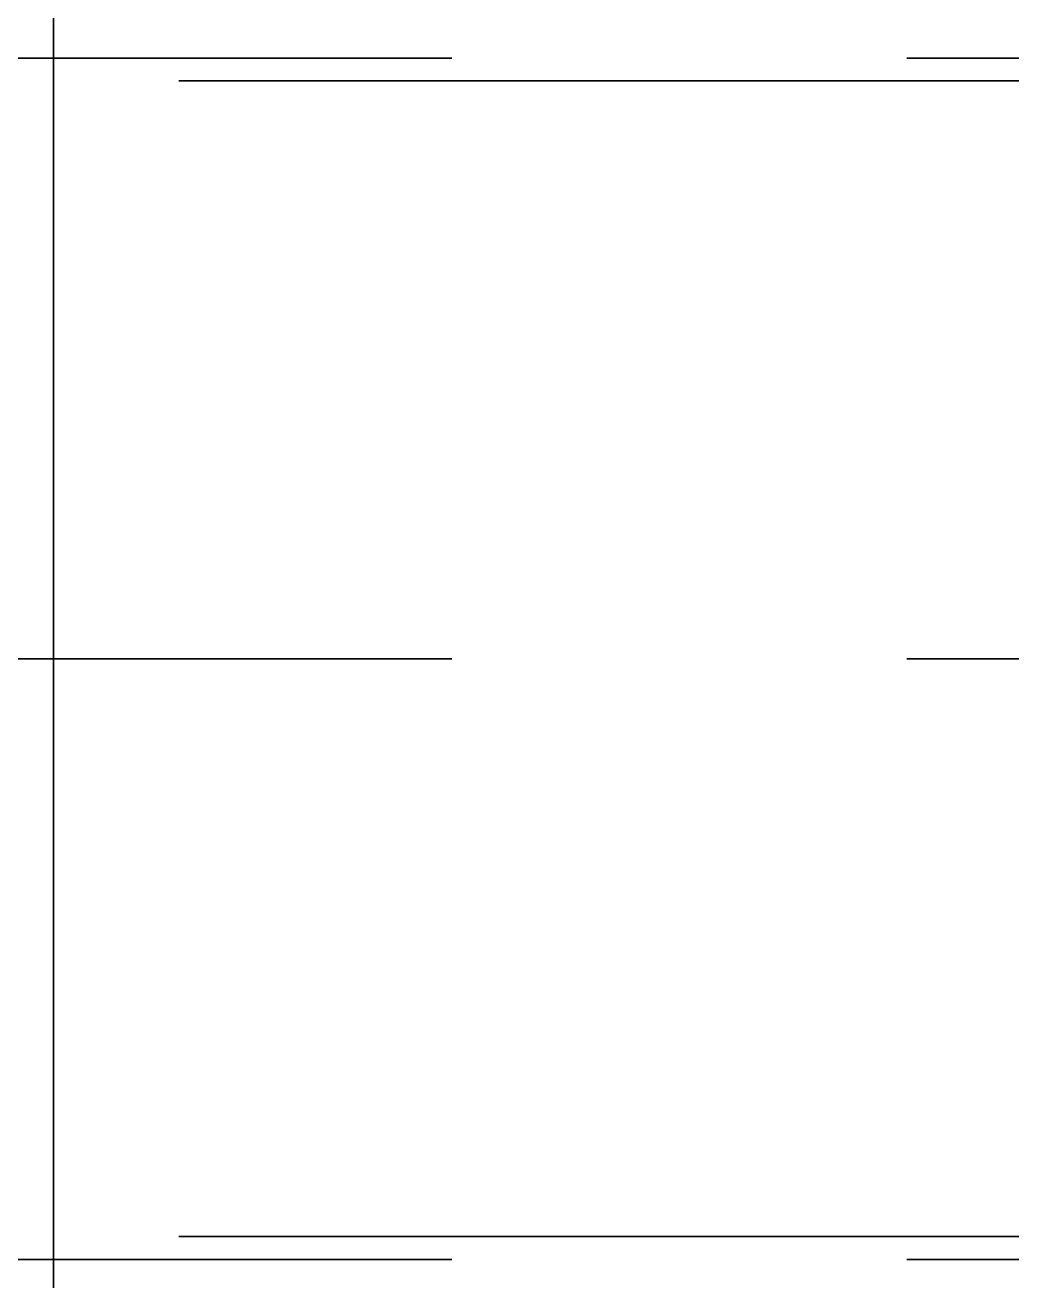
# Model space of a CAD drawing. Header units: millimetres. Extents: x 0 to 2382, y 0 to 420.
# Drawn here: x 182.663 to 184.831, y 118.633 to 121.393 of the extents above; entities that cross this region are included whole.
import ezdxf

# ---------------------------------------------------------------- set-up
doc = ezdxf.new("R2010")
doc.units = ezdxf.units.MM
doc.linetypes.add('IRAM-E-TRAZOS', pattern=[5, 4, -1])
doc.linetypes.add('IRAM-F-TRAZO-PUNTO', pattern=[20, 15, -2, 1, -2])
doc.layers.add('02-OCULTA', color=4, linetype='IRAM-E-TRAZOS', lineweight=35)
doc.layers.add('03-EJE', color=1, linetype='IRAM-F-TRAZO-PUNTO', lineweight=18)

msp = doc.modelspace()

# ---------------------------------------------------------------- linework, layer by layer
at = {"layer": '02-OCULTA'}
for p, q in [((179.6, 121.32), (185.6, 121.32)), ((133, 121.27), (186, 121.27)), ((179.6, 120), (185.6, 120)), ((133, 118.73), (186, 118.73)), ((179.6, 118.68), (185.6, 118.68))]:
    msp.add_line(p, q, dxfattribs=at)
for points in [[(182.725, 118.574), (182.725, 118.636), (182.725, 118.698), (182.725, 118.76), (182.725, 118.822), (182.725, 118.884), (182.725, 118.946), (182.725, 119.008), (182.725, 119.07), (182.725, 119.132), (182.725, 119.194), (182.725, 119.256), (182.725, 119.318), (182.725, 119.38), (182.725, 119.442), (182.725, 119.504), (182.725, 119.566), (182.725, 119.628), (182.725, 119.69), (182.725, 119.752), (182.725, 119.814), (182.725, 119.876), (182.725, 119.938), (182.725, 120), (182.725, 120.062), (182.725, 120.124), (182.725, 120.186), (182.725, 120.248), (182.725, 120.31), (182.725, 120.372), (182.725, 120.434), (182.725, 120.496), (182.725, 120.558), (182.725, 120.62), (182.725, 120.682), (182.725, 120.744), (182.725, 120.806), (182.725, 120.868), (182.725, 120.93), (182.725, 120.992), (182.725, 121.054), (182.725, 121.116), (182.725, 121.178), (182.725, 121.24), (182.725, 121.302), (182.725, 121.364), (182.725, 121.426)], [(182.725, 118.5905), (182.725, 118.6408), (182.725, 118.6912), (182.725, 118.7415), (182.725, 118.7919), (182.725, 118.8422), (182.725, 118.8925), (182.725, 118.9429), (182.725, 118.9932), (182.725, 119.0436), (182.725, 119.0939), (182.725, 119.1442), (182.725, 119.1946), (182.725, 119.2449), (182.725, 119.2953), (182.725, 119.3456), (182.725, 119.3959), (182.725, 119.4463), (182.725, 119.4966), (182.725, 119.5469), (182.725, 119.5973), (182.725, 119.6476), (182.725, 119.698), (182.725, 119.7483), (182.725, 119.7986), (182.725, 119.849), (182.725, 119.8993), (182.725, 119.9497), (182.725, 120), (182.725, 120.0503), (182.725, 120.1007), (182.725, 120.151), (182.725, 120.2014), (182.725, 120.2517), (182.725, 120.302), (182.725, 120.3524), (182.725, 120.4027), (182.725, 120.4531), (182.725, 120.5034), (182.725, 120.5537), (182.725, 120.6041), (182.725, 120.6544), (182.725, 120.7047), (182.725, 120.7551), (182.725, 120.8054), (182.725, 120.8558), (182.725, 120.9061), (182.725, 120.9564), (182.725, 121.0068), (182.725, 121.0571), (182.725, 121.1075), (182.725, 121.1578), (182.725, 121.2081), (182.725, 121.2585), (182.725, 121.3088), (182.725, 121.3592), (182.725, 121.4095)], [(182.725, 121.4095), (182.725, 121.3592), (182.725, 121.3088), (182.725, 121.2585), (182.725, 121.2081), (182.725, 121.1578), (182.725, 121.1075), (182.725, 121.0571), (182.725, 121.0068), (182.725, 120.9564), (182.725, 120.9061), (182.725, 120.8558), (182.725, 120.8054), (182.725, 120.7551), (182.725, 120.7047), (182.725, 120.6544), (182.725, 120.6041), (182.725, 120.5537), (182.725, 120.5034), (182.725, 120.4531), (182.725, 120.4027), (182.725, 120.3524), (182.725, 120.302), (182.725, 120.2517), (182.725, 120.2014), (182.725, 120.151), (182.725, 120.1007), (182.725, 120.0503), (182.725, 120)], [(182.725, 121.4057), (182.725, 121.3555), (182.725, 121.3053), (182.725, 121.2551), (182.725, 121.2049), (182.725, 121.1547), (182.725, 121.1045), (182.725, 121.0543), (182.725, 121.004), (182.725, 120.9538), (182.725, 120.9036), (182.725, 120.8534), (182.725, 120.8032), (182.725, 120.753), (182.725, 120.7028), (182.725, 120.6526), (182.725, 120.6024), (182.725, 120.5522), (182.725, 120.502), (182.725, 120.4518), (182.725, 120.4016), (182.725, 120.3514), (182.725, 120.3012), (182.725, 120.251), (182.725, 120.2008), (182.725, 120.1506), (182.725, 120.1004), (182.725, 120.0502), (182.725, 120)], [(182.725, 120), (182.725, 119.9497), (182.725, 119.8993), (182.725, 119.849), (182.725, 119.7986), (182.725, 119.7483), (182.725, 119.698), (182.725, 119.6476), (182.725, 119.5973), (182.725, 119.5469), (182.725, 119.4966), (182.725, 119.4463), (182.725, 119.3959), (182.725, 119.3456), (182.725, 119.2953), (182.725, 119.2449), (182.725, 119.1946), (182.725, 119.1442), (182.725, 119.0939), (182.725, 119.0436), (182.725, 118.9932), (182.725, 118.9429), (182.725, 118.8925), (182.725, 118.8422), (182.725, 118.7919), (182.725, 118.7415), (182.725, 118.6912), (182.725, 118.6408), (182.725, 118.5905)], [(182.725, 120), (182.725, 119.95), (182.725, 119.9), (182.725, 119.85), (182.725, 119.8), (182.725, 119.75), (182.725, 119.7), (182.725, 119.65), (182.725, 119.6), (182.725, 119.55), (182.725, 119.5), (182.725, 119.45), (182.725, 119.4), (182.725, 119.35), (182.725, 119.3), (182.725, 119.25), (182.725, 119.2), (182.725, 119.15), (182.725, 119.1), (182.725, 119.05), (182.725, 119), (182.725, 118.95), (182.725, 118.9), (182.725, 118.85), (182.725, 118.8), (182.725, 118.75), (182.725, 118.7), (182.725, 118.65), (182.725, 118.6)]]:
    msp.add_lwpolyline(points, dxfattribs=at)
at = {"layer": '03-EJE'}
msp.add_line((136.1, 120), (182.9, 120), dxfattribs=at)

doc.saveas('drawing.dxf')
